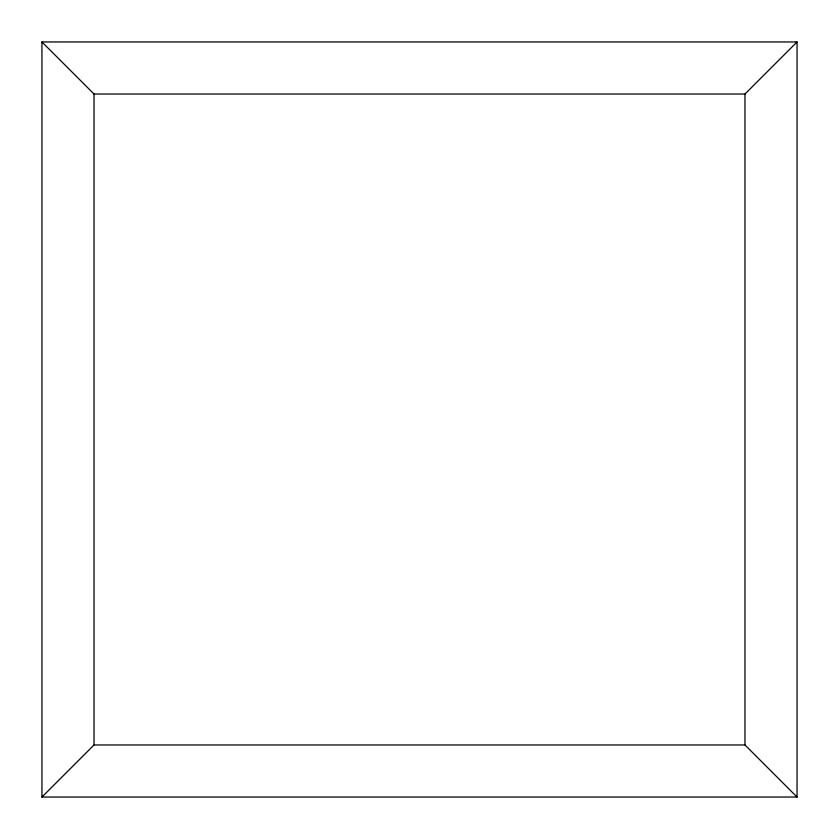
<?xml version="1.0" encoding="UTF-8"?>
<svg xmlns="http://www.w3.org/2000/svg" width="839" height="839" viewBox="0 0 839 839"><rect width="100%" height="100%" fill="white"/><g stroke="black" fill="none" stroke-linecap="round" stroke-linejoin="round"><path stroke-width="1.26" d="M41.95 797.04L94.02 744.969L94.02 94.02L41.95 41.96L797.04 41.96L797.04 797.04L41.95 797.04L41.95 41.96M94.01 94.031L744.98 94.031L797.04 41.96M94.01 744.969L744.98 744.969L797.04 797.04M744.959 94.02L744.959 744.98"/></g></svg>
